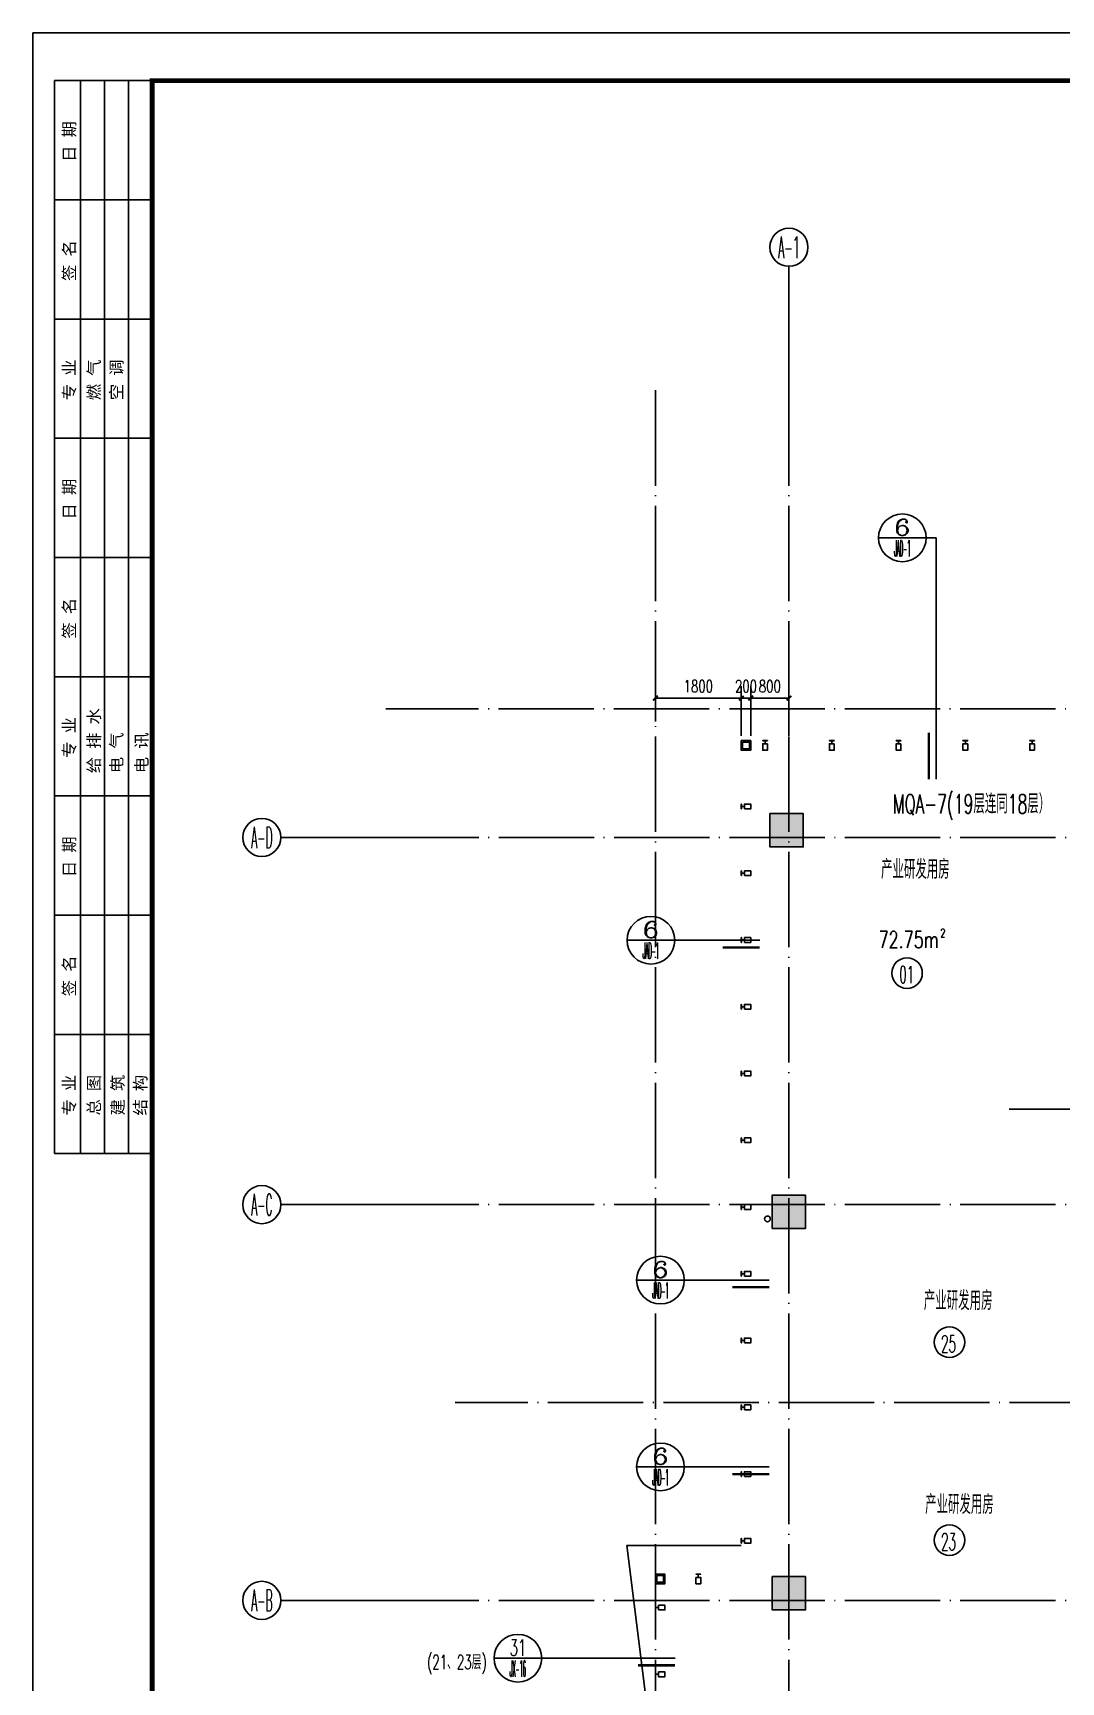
# Model space of a CAD drawing. Extents: x 1980812 to 2578970, y -669191 to 284498.
# Drawn here: x 1980812 to 2002373, y -313196 to -278614 of the extents above; entities that cross this region are included whole.
import ezdxf
from ezdxf.enums import TextEntityAlignment as Align

# ---------------------------------------------------------------- set-up
doc = ezdxf.new("R2010")
doc.units = 0
doc.header["$LTSCALE"] = 1000
doc.header["$MEASUREMENT"] = 0
doc.linetypes.add('DOTE', pattern=[2.42, 2, -0.2, 0.02, -0.2])
for name, color, linetype in [('AXIS', 3, 'Continuous'), ('AXIS_TEXT', 7, 'Continuous'), ('COLU', 6, 'Continuous'), ('COLU_HATCH', 251, 'Continuous'), ('CURTWALL', 2, 'Continuous'), ('dote', 1, 'DOTE'), ('EQUIP_地漏', 255, 'Continuous'), ('EQUIP_消火栓', 255, 'Continuous'), ('TK', 1, 'Continuous'), ('VALVE_喷淋', 255, 'Continuous'), ('VPIPE-喷淋', 220, 'Continuous'), ('VPIPE-废水', 30, 'Continuous'), ('VPIPE-污水', 50, 'Continuous'), ('VPIPE-消防', 20, 'Continuous'), ('VPIPE-雨水', 140, 'Continuous'), ('WINDOW', 2, 'Continuous'), ('幕墙编号', 14, 'Continuous'), ('房号', 231, 'Continuous'), ('房间名称', 7, 'Continuous'), ('看线', 66, 'Continuous'), ('窗户分隔', 133, 'Continuous'), ('节点', 3, 'Continuous'), ('详细尺寸', 11, 'Continuous'), ('详细标注', 231, 'Continuous')]:
    doc.layers.add(name, color=color, linetype=linetype)
doc.styles.add('_TCH_AXIS', font='COMPLEX', dxfattribs={"bigfont": 'GBCBIG'})
doc.styles.add('_TCH_DIM_T3', font='SIMPLEX', dxfattribs={"width": 0.705882, "bigfont": 'GBCBIG'})
doc.styles.add('COMP', font='COMPLEX.shx', dxfattribs={"bigfont": 'hztxt'})
doc.styles.add('COMPLEX', font='COMPLEX')
doc.styles.add('HZF', font='ROMANS2', dxfattribs={"width": 0.7, "bigfont": 'HZDF2'})
doc.styles.add('HZTXTW', font='txtw.shx', dxfattribs={"width": 0.6, "bigfont": 'hztxtw.shx'})
doc.styles.add('SONGTI', font='NSimSun.ttf', dxfattribs={"width": 1.1})
doc.dimstyles.new('_TCH_ARCH&&100', dxfattribs={"dimtxt": 255, "dimasz": 100, "dimexe": 250, "dimexo": 300, "dimgap": 122.5, "dimtad": 1, "dimdec": 0, "dimzin": 0, "dimdsep": 46, "dimtxsty": '_TCH_DIM_T3', "dimblk": 'ARCHTICK', "dimcen": 0.09, "dimclrt": 7, "dimazin": 2, "dimtfac": 1, "dimtdec": 0, "dimtix": 1, "dimtmove": 2, "dimatfit": 3, "dimfxl": 1, "dimtolj": 1, "dimtzin": 0, "dimarcsym": 0})

# ---------------------------------------------------------------- blocks, each defined once
blk = doc.blocks.new('会签栏0821')
at = {"layer": 'TK'}
for p, q in [((115148889, 23475903), (115148889, 23483403)), ((115148889, 23483403), (115150939, 23483403)), ((115149439, 23475903), (115149439, 23483403)), ((115149939, 23475903), (115149939, 23483403)), ((115150439, 23475903), (115150439, 23483403)), ((115150939, 23475903), (115150939, 23483403)), ((115148889, 23480903), (115150939, 23480903)), ((115148889, 23478403), (115150939, 23478403)), ((115148889, 23468403), (115148889, 23475903)), ((115148889, 23475903), (115150939, 23475903)), ((115149439, 23468403), (115149439, 23475903)), ((115149939, 23468403), (115149939, 23475903)), ((115150439, 23468403), (115150439, 23475903)), ((115150939, 23468403), (115150939, 23475903)), ((115148889, 23473403), (115150939, 23473403)), ((115148889, 23470903), (115150939, 23470903)), ((115148889, 23460903), (115148889, 23468403)), ((115148889, 23468403), (115150939, 23468403)), ((115149439, 23460903), (115149439, 23468403)), ((115149939, 23460903), (115149939, 23468403)), ((115150439, 23460903), (115150439, 23468403)), ((115150939, 23460903), (115150939, 23468403)), ((115148889, 23465903), (115150939, 23465903)), ((115148889, 23463403), (115150939, 23463403)), ((115148889, 23460903), (115150939, 23460903))]:
    blk.add_line(p, q, dxfattribs=at)
at = {"layer": 'TK', "style": 'SONGTI'}
for s, p in [('日 期', (115149324, 23481702)), ('签 名', (115149324, 23479202)), ('专 业', (115149324, 23476702)), ('燃 气', (115149842, 23476702)), ('空 调', (115150316, 23476702)), ('日 期', (115149324, 23474202)), ('签 名', (115149324, 23471702)), ('专 业', (115149324, 23469202)), ('给 排 水', (115149842, 23468880)), ('电 气', (115150316, 23468880)), ('电 讯', (115150842, 23468880)), ('日 期', (115149324, 23466702)), ('签 名', (115149324, 23464202)), ('专 业', (115149324, 23461702)), ('总 图', (115149842, 23461702)), ('建 筑', (115150342, 23461702)), ('结 构', (115150816, 23461702))]:
    blk.add_text(s, height=250, rotation=90, dxfattribs=at).set_placement(p)
blk = doc.blocks.new('_index')
blk.add_line((-0.5, 0), (0.5, 0))
blk.add_circle((0, 0), 0.5)
at = {"style": 'COMP'}
for tag, width, p, p2 in [('1', 2.333333, (-0.17, 0.05), (0.17, 0.05)), ('-', 1.166667, (-0.17, -0.39), (0.17, -0.39))]:
    blk.add_attdef(tag, text='', height=0.34, dxfattribs=dict(at, width=width)).set_placement(p, p2, align=Align.FIT)
blk = doc.blocks.new('A$C28812CA5')
at = {"layer": '房间名称', "style": 'HZTXTW', "width": 0.6}
for s, p in [('设备平台', (12908, -555)), ('产业研发用房', (2652, -667)), ('产业研发用房', (43630, -651)), ('产业研发用房', (8600, -1537)), ('产业研发用房', (17000, -1537)), ('产业研发用房', (21200, -1537)), ('产业研发用房', (25400, -1537)), ('产业研发用房', (29600, -1537)), ('产业研发用房', (33924, -1537)), ('产业研发用房', (38000, -1537)), ('产业研发用房', (3550, -9712)), ('产业研发用房', (42805, -9712)), ('产业研发用房', (3577, -13987)), ('产业研发用房', (42805, -13987)), ('产业研发用房', (3396, -19435)), ('产业研发用房', (44058, -19530)), ('产业研发用房', (8600, -20667)), ('产业研发用房', (12563, -20754)), ('产业研发用房', (17000, -20754)), ('产业研发用房', (21200, -20754)), ('产业研发用房', (25400, -20754)), ('产业研发用房', (29600, -20754)), ('产业研发用房', (37808, -20796)), ('设备平台', (33229, -22457))]:
    blk.add_text(s, height=400, rotation=0.0006, dxfattribs=at).set_placement(p, align=Align.MIDDLE_CENTER)
blk = doc.blocks.new('huxingbianhao')
at = {"layer": '房号'}
for centre in [(2478, -2845), (8552, -2845), (16928, -2845), (21107, -2845), (25398, -2845), (29378, -2845), (33790, -2845), (38033, -2845), (43698, -2845), (3367, -10586), (42972, -10732), (3367, -14737), (42823, -14927), (3367, -21655), (8716, -21655), (12638, -21655), (17029, -21655), (21120, -21655), (25239, -21655), (29643, -21655), (37926, -21655), (44014, -21655)]:
    blk.add_circle(centre, 320, dxfattribs=at)
at = {"layer": '房号', "style": 'HZTXTW', "width": 0.506757}
for s, p in [('01', (2314, -3055)), ('02', (8377, -3059)), ('03', (16753, -3059)), ('05', (20932, -3059)), ('06', (25223, -3059)), ('07', (29203, -3059)), ('08', (33615, -3059)), ('09', (37858, -3059)), ('10', (43523, -3059)), ('25', (3192, -10800)), ('11', (42797, -10945)), ('23', (3192, -14951)), ('12', (42648, -15140)), ('22', (3192, -21869)), ('21', (8541, -21869)), ('20', (12463, -21869)), ('19', (16854, -21869)), ('18', (20945, -21869)), ('17', (25064, -21869)), ('16', (29468, -21869)), ('15', (37751, -21869)), ('13', (43839, -21869))]:
    blk.add_text(s, height=358.4, dxfattribs=at).set_placement(p)
blk = doc.blocks.new('_ArchTick')
at = {"color": 0, "linetype": 'ByBlock', "const_width": 0.4}
blk.add_lwpolyline([(-0.5, -0.5), (0.5, 0.5)], dxfattribs=at)
blk = doc.blocks.new('*D1655')
at = {"layer": 'Defpoints', "color": 0, "transparency": 16777216}
for p in [(0, 2922), (-800, 1830), (0, 1830)]:
    blk.add_point(p, dxfattribs=at)
at = {"layer": '详细标注', "color": 0, "lineweight": -2, "transparency": 16777216}
for p, q in [((-800, 2130), (-800, 3172)), ((0, 2130), (0, 3172)), ((-800, 2922), (0, 2922))]:
    blk.add_line(p, q, dxfattribs=at)
at = {"layer": '详细标注', "color": 0, "lineweight": -2, "transparency": 16777216, "xscale": 100, "yscale": 100, "zscale": 100, "rotation": 180}
blk.add_blockref('_ArchTick', (-800, 2922), dxfattribs=at)
at = {"layer": '详细标注', "color": 0, "lineweight": -2, "transparency": 16777216, "xscale": 100, "yscale": 100, "zscale": 100}
blk.add_blockref('_ArchTick', (0, 2922), dxfattribs=at)
at = {"layer": '详细标注', "color": 7, "transparency": 16777216, "insert": (-400, 3172), "char_height": 255, "attachment_point": 5, "style": '_TCH_DIM_T3'}
blk.add_mtext('\\A1;800', dxfattribs=at)
blk = doc.blocks.new('*D1656')
at = {"layer": 'Defpoints', "color": 0, "transparency": 16777216}
for p in [(-1000, 2922), (-1000, 1830), (-800, 1830)]:
    blk.add_point(p, dxfattribs=at)
at = {"layer": '详细标注', "color": 0, "lineweight": -2, "transparency": 16777216}
for p, q in [((-1000, 2130), (-1000, 3172)), ((-800, 2130), (-800, 3172)), ((-1000, 2922), (-1100, 2922)), ((-800, 2922), (-1000, 2922)), ((-800, 2922), (-700, 2922))]:
    blk.add_line(p, q, dxfattribs=at)
at = {"layer": '详细标注', "color": 0, "lineweight": -2, "transparency": 16777216, "xscale": 100, "yscale": 100, "zscale": 100}
for p, rotation in [((-1000, 2922), 359.999999988961), ((-800, 2922), 179.999999988961)]:
    blk.add_blockref('_ArchTick', p, dxfattribs=dict(at, rotation=rotation))
at = {"layer": '详细标注', "color": 7, "transparency": 16777216, "insert": (-900, 3172), "char_height": 255, "attachment_point": 5, "rotation": 360, "style": '_TCH_DIM_T3'}
blk.add_mtext('\\A1;200', dxfattribs=at)
blk = doc.blocks.new('*D1657')
at = {"layer": 'Defpoints', "color": 0, "transparency": 16777216}
for p in [(-2800, 2922), (-2800, 2130), (-1000, 2130)]:
    blk.add_point(p, dxfattribs=at)
at = {"layer": '详细标注', "color": 0, "lineweight": -2, "transparency": 16777216}
for p, q in [((-2800, 2430), (-2800, 3172)), ((-1000, 2430), (-1000, 3172)), ((-1000, 2922), (-2800, 2922))]:
    blk.add_line(p, q, dxfattribs=at)
at = {"layer": '详细标注', "color": 0, "lineweight": -2, "transparency": 16777216, "xscale": 100, "yscale": 100, "zscale": 100}
for p, rotation in [((-2800, 2922), 180.0000000049285), ((-1000, 2922), 4.92845764199501e-09)]:
    blk.add_blockref('_ArchTick', p, dxfattribs=dict(at, rotation=rotation))
at = {"layer": '详细标注', "color": 7, "transparency": 16777216, "insert": (-1900, 3172), "char_height": 255, "attachment_point": 5, "rotation": 0, "style": '_TCH_DIM_T3'}
blk.add_mtext('\\A1;1800', dxfattribs=at)
blk = doc.blocks.new('18~23层墙柱')
at = {"layer": 'COLU_HATCH'}
h = blk.add_hatch(color=256, dxfattribs=at)
h.dxf.hatch_style = 1
h.paths.add_polyline_path([(-400, 23800), (300, 23800), (300, 23100), (-400, 23100)])
h = blk.add_hatch(color=256, dxfattribs=at)
h.dxf.hatch_style = 1
h.paths.add_polyline_path([(6150, 23800), (6850, 23800), (6850, 23100), (6150, 23100)])
h = blk.add_hatch(color=256, dxfattribs=at)
h.dxf.hatch_style = 1
h.paths.add_polyline_path([(14550, 23800), (15250, 23800), (15250, 23100), (14550, 23100)])
h = blk.add_hatch(color=256, dxfattribs=at)
h.dxf.hatch_style = 1
h.paths.add_polyline_path([(22950, 23800), (23650, 23800), (23650, 23100), (22950, 23100)])
h = blk.add_hatch(color=256, dxfattribs=at)
h.dxf.hatch_style = 1
h.paths.add_polyline_path([(31350, 23800), (32050, 23800), (32050, 23100), (31350, 23100)])
h = blk.add_hatch(color=256, dxfattribs=at)
h.dxf.hatch_style = 1
h.paths.add_polyline_path([(39750, 23800), (40450, 23800), (40450, 23100), (39750, 23100)])
h = blk.add_hatch(color=256, dxfattribs=at)
h.dxf.hatch_style = 1
h.paths.add_polyline_path([(46100, 23800), (46800, 23800), (46800, 23100), (46100, 23100)])
h = blk.add_hatch(color=256, dxfattribs=at)
h.dxf.hatch_style = 1
h.paths.add_polyline_path([(350, 15800), (-350, 15800), (-350, 15100), (350, 15100)])
h = blk.add_hatch(color=256, dxfattribs=at)
h.dxf.hatch_style = 1
h.paths.add_polyline_path([(15350, 7100), (15350, 7400), (10950, 7400), (10950, 7600), (10750, 7600), (10750, 15300), (10950, 15300), (10950, 15500), (15400, 15500), (15400, 15800), (10450, 15800), (10450, 7100)])
h = blk.add_hatch(color=256, dxfattribs=at)
h.dxf.hatch_style = 1
h.paths.add_polyline_path([(22250, 15800), (22250, 15500), (23450, 15500), (23450, 14850), (23650, 14850), (23650, 15800)])
h.paths.add_polyline_path([(21350, 15500), (21350, 15800), (18550, 15800), (18550, 15500)])
h = blk.add_hatch(color=256, dxfattribs=at)
h.dxf.hatch_style = 1
h.paths.add_polyline_path([(26650, 15800), (26650, 14850), (26850, 14850), (26850, 15500), (29600, 15500), (29600, 15800)])
h = blk.add_hatch(color=256, dxfattribs=at)
h.dxf.hatch_style = 1
h.paths.add_polyline_path([(31600, 15500), (35450, 15500), (35450, 15300), (35650, 15300), (35650, 7600), (35450, 7600), (35450, 7400), (32250, 7400), (32250, 7100), (35950, 7100), (35950, 15800), (31600, 15800)])
h = blk.add_hatch(color=256, dxfattribs=at)
h.dxf.hatch_style = 1
h.paths.add_polyline_path([(46800, 15800), (46800, 15100), (46100, 15100), (46100, 15800)])
h = blk.add_hatch(color=256, dxfattribs=at)
h.dxf.hatch_style = 1
h.paths.add_polyline_path([(21250, 12600), (21250, 15500), (21050, 15500), (21050, 12600)])
h = blk.add_hatch(color=256, dxfattribs=at)
h.dxf.hatch_style = 1
h.paths.add_polyline_path([(29400, 15500), (29400, 7400), (29200, 7400), (29200, 15500)])
h = blk.add_hatch(color=256, dxfattribs=at)
h.dxf.hatch_style = 1
h.paths.add_polyline_path([(18450, 7100), (23650, 7100), (23650, 8050), (23450, 8050), (23450, 7400), (18450, 7400)])
h = blk.add_hatch(color=256, dxfattribs=at)
h.dxf.hatch_style = 1
h.paths.add_polyline_path([(26650, 7100), (26650, 8050), (26850, 8050), (26850, 7400), (29400, 7400), (29400, 7100)])
h = blk.add_hatch(color=256, dxfattribs=at)
h.dxf.hatch_style = 1
h.paths.add_polyline_path([(350, 7800), (-350, 7800), (-350, 7100), (350, 7100)])
h = blk.add_hatch(color=256, dxfattribs=at)
h.dxf.hatch_style = 1
h.paths.add_polyline_path([(46100, 7100), (46100, 7800), (46800, 7800), (46800, 7100)])
h = blk.add_hatch(color=256, dxfattribs=at)
h.dxf.hatch_style = 1
h.paths.add_polyline_path([(-400, 350), (300, 350), (300, -350), (-400, -350)])
h = blk.add_hatch(color=256, dxfattribs=at)
h.dxf.hatch_style = 1
h.paths.add_polyline_path([(6150, 350), (6850, 350), (6850, -350), (6150, -350)])
h = blk.add_hatch(color=256, dxfattribs=at)
h.dxf.hatch_style = 1
h.paths.add_polyline_path([(14550, 350), (15250, 350), (15250, -350), (14550, -350)])
h = blk.add_hatch(color=256, dxfattribs=at)
h.dxf.hatch_style = 1
h.paths.add_polyline_path([(22950, 350), (23650, 350), (23650, -350), (22950, -350)])
h = blk.add_hatch(color=256, dxfattribs=at)
h.dxf.hatch_style = 1
h.paths.add_polyline_path([(31350, 350), (32050, 350), (32050, -350), (31350, -350)])
h = blk.add_hatch(color=256, dxfattribs=at)
h.dxf.hatch_style = 1
h.paths.add_polyline_path([(39750, 200), (40450, 200), (40450, -500), (39750, -500)])
h = blk.add_hatch(color=256, dxfattribs=at)
h.dxf.hatch_style = 1
h.paths.add_polyline_path([(46100, 200), (46800, 200), (46800, -500), (46100, -500)])
at = {"layer": 'COLU'}
for points in [[(-400, 23800), (300, 23800), (300, 23100), (-400, 23100)], [(6150, 23800), (6850, 23800), (6850, 23100), (6150, 23100)], [(14550, 23800), (15250, 23800), (15250, 23100), (14550, 23100)], [(22950, 23800), (23650, 23800), (23650, 23100), (22950, 23100)], [(31350, 23800), (32050, 23800), (32050, 23100), (31350, 23100)], [(39750, 23800), (40450, 23800), (40450, 23100), (39750, 23100)], [(46100, 23800), (46800, 23800), (46800, 23100), (46100, 23100)], [(350, 15800), (-350, 15800), (-350, 15100), (350, 15100)], [(15350, 7100), (15350, 7400), (10950, 7400), (10950, 7600), (10750, 7600), (10750, 15300), (10950, 15300), (10950, 15500), (15400, 15500), (15400, 15800), (10450, 15800), (10450, 7100)], [(29600, 15800), (29600, 15500), (29400, 15500), (29400, 7400), (29400, 7400), (29400, 7100), (26650, 7100), (26650, 8050), (26850, 8050), (26850, 7400), (29200, 7400), (29200, 15500), (26850, 15500), (26850, 14850), (26650, 14850), (26650, 15800)], [(31600, 15500), (35450, 15500), (35450, 15300), (35650, 15300), (35650, 7600), (35450, 7600), (35450, 7400), (32250, 7400), (32250, 7100), (35950, 7100), (35950, 15800), (31600, 15800)], [(46800, 15800), (46800, 15100), (46100, 15100), (46100, 15800)], [(18450, 7100), (23650, 7100), (23650, 8050), (23450, 8050), (23450, 7400), (18450, 7400)], [(350, 7800), (-350, 7800), (-350, 7100), (350, 7100)], [(46100, 7100), (46100, 7800), (46800, 7800), (46800, 7100)], [(-400, 350), (300, 350), (300, -350), (-400, -350)], [(6150, 350), (6850, 350), (6850, -350), (6150, -350)], [(14550, 350), (15250, 350), (15250, -350), (14550, -350)], [(22950, 350), (23650, 350), (23650, -350), (22950, -350)], [(31350, 350), (32050, 350), (32050, -350), (31350, -350)], [(39750, 200), (40450, 200), (40450, -500), (39750, -500)], [(46100, 200), (46800, 200), (46800, -500), (46100, -500)]]:
    blk.add_lwpolyline(points, close=True, dxfattribs=at)
for points in [[(21350, 15500), (21250, 15500), (21250, 12600), (21050, 12600), (21050, 15500), (18550, 15500), (18550, 15800), (21350, 15800), (21350, 15500)], [(22250, 15800), (23650, 15800), (23650, 14850), (23450, 14850), (23450, 15500), (22250, 15500), (22250, 15800)]]:
    blk.add_lwpolyline(points, dxfattribs=at)
blk = doc.blocks.new('灭火器')
at = {"layer": 'VALVE_喷淋'}
for points in [[(-87, 50), (-156, 170), (-225, 50)], [(225, 50), (156, 170), (87, 50)]]:
    blk.add_hatch(color=8, dxfattribs=at).paths.add_polyline_path(points)
at = {"layer": 'EQUIP_消火栓'}
for p, q in [((-156, 270), (-312, 0)), ((-156, 170), (-225, 50)), ((-225, 50), (-87, 50)), ((0, 0), (-156, 270)), ((-87, 50), (-156, 170)), ((156, 270), (0, 0)), ((0, 0), (312, 0)), ((156, 170), (87, 50)), ((87, 50), (225, 50)), ((312, 0), (156, 270)), ((225, 50), (156, 170)), ((-312, 0), (0, 0))]:
    blk.add_line(p, q, dxfattribs=at)
blk = doc.blocks.new('$TwtSys$00000434')
for p, q in [((-0.5, 0.5), (-0.5, -0.5)), ((-0.5, -0.5), (0.5, 0.5)), ((0.5, 0.5), (-0.5, 0.5)), ((0.5, -0.5), (0.5, 0.5)), ((-0.5, -0.5), (0.5, -0.5))]:
    blk.add_line(p, q)
blk.add_solid([(0.5, -0.5), (0.5, 0.5), (-0.5, -0.5)])
blk = doc.blocks.new('$TwtSys$00000141')
for p, q in [((-94, 8), (-10, 92)), ((-94, 8), (-10, 92)), ((-87, -35), (35, 87)), ((-87, -35), (35, 87)), ((-66, -66), (66, 66)), ((-66, -66), (66, 66)), ((-32, -87), (88, 33)), ((-32, -87), (88, 33)), ((11, -92), (92, -11)), ((11, -92), (92, -11))]:
    blk.add_line(p, q)
blk.add_circle((0, 0), 94)
blk.add_circle((0, 0), 94)
blk = doc.blocks.new('A$C3A35773D')
at = {"layer": 'VPIPE-喷淋', "linetype": 'Continuous'}
for centre, radius in [((11066, 772), 36), ((15050, -12600), 90)]:
    blk.add_circle(centre, radius, dxfattribs=at)
at = {"layer": 'VPIPE-废水', "linetype": 'Continuous'}
for centre in [(10932, 906), (14250, -11700), (35618, -24427)]:
    blk.add_circle(centre, 60, dxfattribs=at)
at = {"layer": 'VPIPE-污水', "linetype": 'Continuous'}
for centre in [(15050, -12150), (15050, -12400)]:
    blk.add_circle(centre, 60, dxfattribs=at)
at = {"layer": 'VPIPE-消防', "linetype": 'Continuous'}
for centre in [(6700, -5500), (36100, -5500), (14550, -10800), (6700, -18200), (36100, -18200)]:
    blk.add_circle(centre, 60, dxfattribs=at)
at = {"layer": 'VPIPE-雨水', "linetype": 'Continuous'}
for centre in [(6750, 600), (23550, 600), (39850, 600), (46900, 300), (-450, -8000), (46900, -15700), (-400, -23750), (6850, -23800), (23550, -23750), (40350, -23900)]:
    blk.add_circle(centre, 60, dxfattribs=at)
at = {"layer": 'EQUIP_地漏', "yscale": -1, "rotation": 180.0000000027541}
for p in [(11182, 906), (14533, -11700)]:
    blk.add_blockref('$TwtSys$00000141', p, dxfattribs=at)
at = {"layer": 'EQUIP_地漏', "rotation": 269.9999999972459}
blk.add_blockref('$TwtSys$00000141', (35618, -24177), dxfattribs=at)
at = {"layer": 'EQUIP_消火栓', "yscale": 240, "zscale": 650.0000000000002}
for p, xscale, rotation in [((6925, -5720), 650.0000000000002, 179.9999984285999), ((36325, -5720), 650.0000000000002, 179.9999984285999), ((14775, -10580), -650.0000000000002, 1.571400130018219e-06), ((6925, -17980), -650.0000000000002, 1.571400130018219e-06), ((36325, -17980), -650.0000000000002, 1.571400130018219e-06)]:
    blk.add_blockref('$TwtSys$00000434', p, dxfattribs=dict(at, xscale=xscale, rotation=rotation))
at = {"layer": 'EQUIP_消火栓', "xscale": -1, "rotation": 180}
for p in [(6925, -5840), (36325, -5840)]:
    blk.add_blockref('灭火器', p, dxfattribs=at)
at = {"layer": 'EQUIP_消火栓'}
for p in [(14775, -10460), (6925, -17860), (36325, -17860)]:
    blk.add_blockref('灭火器', p, dxfattribs=at)
blk = doc.blocks.new('竖梃0903')
at = {"layer": '窗户分隔'}
blk.add_line((115028288, 22648046), (115028222, 22648046), dxfattribs=at)
for points in [[(115028222, 22648096), (115028225, 22648096), (115028225, 22647996), (115028222, 22647996)], [(115028288, 22648096), (115028422, 22648096), (115028422, 22647996), (115028288, 22647996)]]:
    blk.add_lwpolyline(points, close=True, dxfattribs=at)
blk = doc.blocks.new('_AXISO')
blk.add_circle((0, 0), 0.5)
at = {"layer": 'AXIS_TEXT', "style": 'COMPLEX', "width": 1.041667}
blk.add_attdef('A', text='', height=0.56, dxfattribs=at).set_placement((-0.25, -0.28), (0.25, -0.28), align=Align.FIT)
blk = doc.blocks.new('A$C30D84972')
at = {"layer": 'CURTWALL'}
for points in [[(-1000, 2030), (-800, 2030), (-800, 1830), (-1000, 1830)], [(-970, 2000), (-830, 2000), (-830, 1860), (-970, 1860)], [(-2800, -15450), (-2600, -15450), (-2600, -15650), (-2800, -15650)], [(-2770, -15480), (-2630, -15480), (-2630, -15620), (-2770, -15620)]]:
    blk.add_lwpolyline(points, close=True, dxfattribs=at)
at = {"layer": 'dote'}
blk.add_line((4616.7, -5700), (53728.2, -5700), dxfattribs=at)
at = {"layer": '看线', "color": 2}
for p, q in [((-3400, -14850), (-1000, -14850)), ((-2800, -19650), (-3400, -14850))]:
    blk.add_line(p, q, dxfattribs=at)
at = {"layer": '详细标注'}
for p1, p2, distance, picture, middle in [((-1000, 2130), (-2800, 2130), -791.8, '*D1657', (-1900, 3171.8)), ((-800, 1830), (-1000, 1830), -1091.8, '*D1656', (-900, 3171.8)), ((-800, 1830), (0, 1830), 1091.8, '*D1655', (-400, 3171.8))]:
    dim = blk.add_aligned_dim(p1=p1, p2=p2, distance=distance, dimstyle='_TCH_ARCH&&100', dxfattribs=at)
    dim.commit()
    dim.dimension.update_dxf_attribs({"geometry": picture, "text_midpoint": middle})

msp = doc.modelspace()

# ---------------------------------------------------------------- linework, layer by layer
at = {"layer": 'AXIS'}
for p, q in [((1996666.5, -286598), (1996666.5, -283507.2)), ((1989843, -295484.4), (1986011.9, -295484.4)), ((1989843, -303184.4), (1986011.9, -303184.4)), ((1989843, -311484.4), (1986011.9, -311484.4))]:
    msp.add_line(p, q, dxfattribs=at)
at = {"layer": 'dote'}
for p, q in [((1993866.5, -286107.2), (1993866.5, -328208.1)), ((1996666.5, -286107.2), (1996666.5, -328208.1)), ((2053077.2, -292784.4), (1988210.3, -292784.4)), ((2053079.9, -295484.4), (1988213, -295484.4)), ((2053079.9, -303184.4), (1988213, -303184.4)), ((2005712.7, -307334.4), (1989668.7, -307334.4)), ((2053079.9, -311484.4), (1988213, -311484.4))]:
    msp.add_line(p, q, dxfattribs=at)
at = {"layer": 'TK'}
msp.add_lwpolyline([(1980812.3, -278613.6), (2064912.3, -278613.6), (2064912.3, -338013.6), (1980812.3, -338013.6)], close=True, dxfattribs=at)
at = {"layer": 'TK', "const_width": 100}
msp.add_lwpolyline([(2063912.3, -337013.6), (2063912.3, -279613.6), (1983312.3, -279613.6), (1983312.3, -337013.6)], close=True, dxfattribs=at)
at = {"layer": '节点'}
for p, q in [((1999753, -289200.9), (1998908.5, -289200.9)), ((1999753, -294262.1), (1999753, -289200.9)), ((1996055.5, -297640), (1993273.1, -297640)), ((1996255.5, -304766.5), (1993473.1, -304766.5)), ((1996255.5, -308684.4), (1993473.1, -308684.4)), ((1994278.5, -312695.9), (1990482.2, -312695.9))]:
    msp.add_line(p, q, dxfattribs=at)
at = {"layer": '节点', "ltscale": 0.5, "const_width": 50}
for points in [[(1999603, -294262.1), (1999603, -293285.6)], [(1996055.5, -297790), (1995277.5, -297790)], [(1996255.5, -304916.5), (1995477.5, -304916.5)], [(1996255.5, -308834.4), (1995477.5, -308834.4)], [(1994278.5, -312845.9), (1993500.5, -312845.9)]]:
    msp.add_lwpolyline(points, dxfattribs=at)

# ---------------------------------------------------------------- block references
at = {"layer": 'AXIS'}
ref = msp.add_blockref('_AXISO', (1996666.5, -283107.2), dxfattribs=dict(at, xscale=800, yscale=800, zscale=800))
ref.add_attrib('A', 'A-1', dxfattribs={"layer": 'AXIS_TEXT', "height": 452.55, "style": '_TCH_AXIS', "width": 0.375}).set_placement((1996440.2, -283333.5), (1996892.8, -283333.5), align=Align.FIT)
ref = msp.add_blockref('_AXISO', (1985611.9, -295484.4), dxfattribs=dict(at, xscale=800, yscale=800, zscale=800))
ref.add_attrib('A', 'A-D', dxfattribs={"layer": 'AXIS_TEXT', "height": 452.55, "style": '_TCH_AXIS', "width": 0.328125}).set_placement((1985385.7, -295710.7), (1985838.2, -295710.7), align=Align.FIT)
ref = msp.add_blockref('_AXISO', (1985611.9, -303184.4), dxfattribs=dict(at, xscale=800, yscale=800, zscale=800))
ref.add_attrib('A', 'A-C', dxfattribs={"layer": 'AXIS_TEXT', "height": 452.55, "style": '_TCH_AXIS', "width": 0.33871}).set_placement((1985385.7, -303410.7), (1985838.2, -303410.7), align=Align.FIT)
ref = msp.add_blockref('_AXISO', (1985611.9, -311484.4), dxfattribs=dict(at, xscale=800, yscale=800, zscale=800))
ref.add_attrib('A', 'A-B', dxfattribs={"layer": 'AXIS_TEXT', "height": 452.55, "style": '_TCH_AXIS', "width": 0.328125}).set_placement((1985385.7, -311710.7), (1985838.2, -311710.7), align=Align.FIT)
at = {"layer": 'COLU'}
msp.add_blockref('18~23层墙柱', (1996666.5, -318784.4), dxfattribs=at)
at = {"layer": 'EQUIP_地漏'}
msp.add_blockref('A$C3A35773D', (1996666.5, -295484.4), dxfattribs=at)
at = {"layer": 'TK'}
msp.add_blockref('会签栏0821', (-113167626.7, -23763016.6), dxfattribs=at)
at = {"layer": 'WINDOW', "rotation": 270}
for p in [(-20651879.3, 114734767.4), (-20650479.3, 114734767.4), (-20649079.3, 114734767.4), (-20647679.3, 114734767.4), (-20646279.3, 114734767.4)]:
    msp.add_blockref('竖梃0903', p, dxfattribs=at)
at = {"layer": 'WINDOW', "xscale": -1}
for p, rotation in [((-113032555.2, 22353211.4), 180), ((-113032555.2, 22351811.4), 180), ((-113032555.2, 22350411.4), 180), ((-113032555.2, 22349011.4), 180), ((-113032555.2, 22347611.4), 180), ((-113032555.2, 22346211.4), 180), ((-113032555.2, 22344811.4), 180), ((-113032555.2, 22343411.4), 180), ((-113032555.2, 22342011.4), 180), ((-113032555.2, 22340611.4), 180), ((-113032555.2, 22339211.4), 180), ((-113032555.2, 22337811.4), 180), ((24642812.3, 114717287.4), 90), ((-113034355.2, 22336411.4), 180), ((-113034355.2, 22335011.4), 180)]:
    msp.add_blockref('竖梃0903', p, dxfattribs=dict(at, rotation=rotation))
at = {"layer": '房号'}
for name in ['A$C28812CA5', 'huxingbianhao']:
    msp.add_blockref(name, (1996666.5, -295484.4), dxfattribs=at)
at = {"layer": '节点', "ltscale": 0.5}
ref = msp.add_blockref('_index', (1999045.5, -289200.9), dxfattribs=dict(at, xscale=-1000.000000050349, yscale=1000.000000050349, zscale=1000.000000050349))
ref.add_attrib('1', '6', dxfattribs={"layer": '0', "height": 340, "style": 'COMP', "width": 1.5}).set_placement((1998875.5, -289150.9), (1999215.5, -289150.9), align=Align.FIT)
ref.add_attrib('-', 'JAD-1', dxfattribs={"layer": '0', "height": 340, "style": 'COMP', "width": 0.225806}).set_placement((1998875.5, -289590.9), (1999215.5, -289590.9), align=Align.FIT)
ref = msp.add_blockref('_index', (1993773.1, -297640), dxfattribs=dict(at, xscale=1000.000000050349, yscale=1000.000000050349, zscale=1000.000000050349))
ref.add_attrib('1', '6', dxfattribs={"layer": '0', "height": 340, "rotation": 360, "style": 'COMP', "width": 1.5}).set_placement((1993603.1, -297590), (1993943.1, -297590), align=Align.FIT)
ref.add_attrib('-', 'JAD-1', dxfattribs={"layer": '0', "height": 340, "style": 'COMP', "width": 0.225806}).set_placement((1993603.1, -298030), (1993943.1, -298030), align=Align.FIT)
ref = msp.add_blockref('_index', (1993973.1, -304766.5), dxfattribs=dict(at, xscale=1000.000000050349, yscale=1000.000000050349, zscale=1000.000000050349))
ref.add_attrib('1', '6', dxfattribs={"layer": '0', "height": 340, "rotation": 360, "style": 'COMP', "width": 1.5}).set_placement((1993803.1, -304716.5), (1994143.1, -304716.5), align=Align.FIT)
ref.add_attrib('-', 'JAD-1', dxfattribs={"layer": '0', "height": 340, "style": 'COMP', "width": 0.225806}).set_placement((1993803.1, -305156.5), (1994143.1, -305156.5), align=Align.FIT)
ref = msp.add_blockref('_index', (1993973.1, -308684.4), dxfattribs=dict(at, xscale=1000.000000050349, yscale=1000.000000050349, zscale=1000.000000050349))
ref.add_attrib('1', '6', dxfattribs={"layer": '0', "height": 340, "rotation": 360, "style": 'COMP', "width": 1.5}).set_placement((1993803.1, -308634.4), (1994143.1, -308634.4), align=Align.FIT)
ref.add_attrib('-', 'JAD-1', dxfattribs={"layer": '0', "height": 340, "style": 'COMP', "width": 0.225806}).set_placement((1993803.1, -309074.4), (1994143.1, -309074.4), align=Align.FIT)
ref = msp.add_blockref('_index', (1990982.2, -312695.9), dxfattribs=dict(at, xscale=-1000.000000050349, yscale=1000.000000050349, zscale=1000.000000050349))
ref.add_attrib('1', '31', dxfattribs={"layer": '0', "height": 340, "style": 'COMP', "width": 0.75}).set_placement((1990812.2, -312645.9), (1991152.2, -312645.9), align=Align.FIT)
ref.add_attrib('-', 'JX-16', dxfattribs={"layer": '0', "height": 340, "style": 'COMP', "width": 0.233333}).set_placement((1990812.2, -313085.9), (1991152.2, -313085.9), align=Align.FIT)
at = {"layer": '详细尺寸'}
msp.add_blockref('A$C30D84972', (1996666.5, -295484.4), dxfattribs=at)

# ---------------------------------------------------------------- texts
at = {"layer": '幕墙编号', "style": 'HZTXTW', "width": 0.6}
msp.add_text('MQA-7(19层连同18层）', height=400, rotation=0.00057, dxfattribs=at).set_placement((2000498, -294780.8), align=Align.MIDDLE_CENTER)
at = {"layer": '房间名称', "style": 'HZF', "width": 0.7}
for s, height, p in [('2', 175, (1999894.8, -297488.3)), ('72.75m', 350, (1999178.2, -297626.3))]:
    msp.add_text(s, height=height, dxfattribs=at).set_placement(p, align=Align.MIDDLE_CENTER)
at = {"layer": '房间名称', "style": 'HZTXTW', "width": 0.6}
msp.add_text('(21、23层)', height=300, rotation=0.00057, dxfattribs=at).set_placement((1989702.4, -312779.1), align=Align.MIDDLE_CENTER)

doc.saveas('drawing.dxf')
